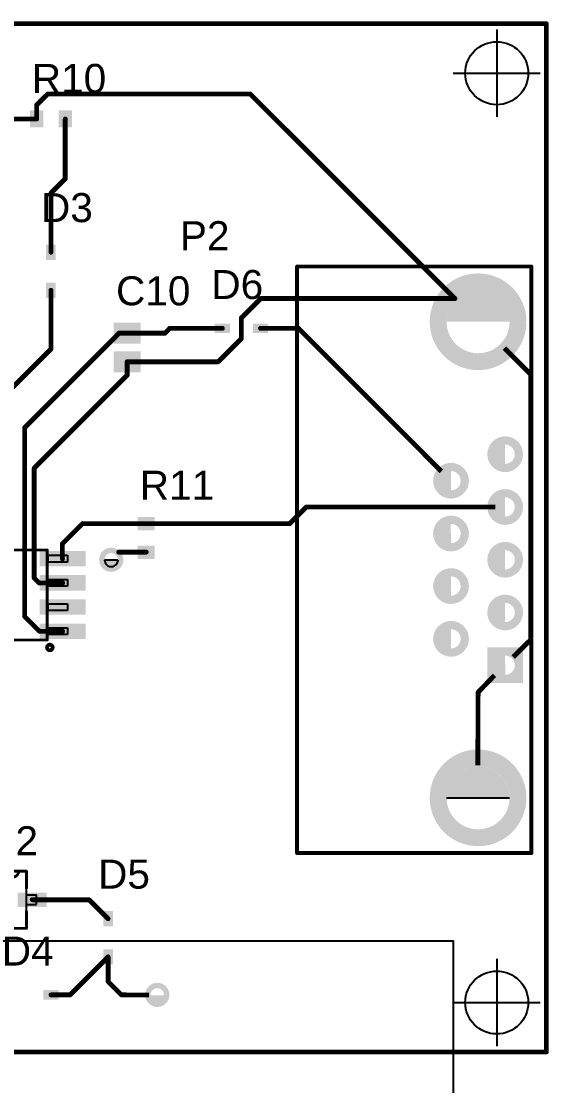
# Model space of a CAD drawing. Header units: millimetres. Extents: x -1 to 588, y 12 to 419.
# Drawn here: x 162 to 219.4, y 293.4 to 409.4 of the extents above; entities that cross this region are included whole.
import ezdxf

# ---------------------------------------------------------------- set-up
doc = ezdxf.new("R2010")
doc.units = ezdxf.units.MM
doc.header["$MEASUREMENT"] = 0
for name, color, linetype in [('BottomLayer', 5, 'Continuous'), ('Mechanical13', 56, 'Continuous'), ('MultiLayer', 9, 'Continuous'), ('TopLayer', 1, 'Continuous'), ('TopOverlay', 2, 'Continuous'), ('TopPaste', 8, 'Continuous'), ('TopSolder', 216, 'Continuous')]:
    doc.layers.add(name, color=color, linetype=linetype)
doc.styles.add('Arial', font='arial.ttf', dxfattribs={"height": 0.2})

# ---------------------------------------------------------------- blocks, each defined once
blk = doc.blocks.new('BS250FTA_29')
at = {"layer": 'TopLayer'}
for points in [[(-0.066, 0.049), (-0.014, 0.049), (-0.014, 0.027), (-0.066, 0.027)], [(0.014, 0.011), (0.066, 0.011), (0.066, -0.011), (0.014, -0.011)], [(-0.066, -0.027), (-0.014, -0.027), (-0.014, -0.049), (-0.066, -0.049)]]:
    blk.add_hatch(color=1, dxfattribs=at).paths.add_polyline_path(points)
at = {"layer": 'TopPaste'}
for points in [[(-0.066, 0.049), (-0.014, 0.049), (-0.014, 0.027), (-0.066, 0.027)], [(0.014, 0.011), (0.066, 0.011), (0.066, -0.011), (0.014, -0.011)], [(-0.066, -0.027), (-0.014, -0.027), (-0.014, -0.049), (-0.066, -0.049)]]:
    blk.add_hatch(color=8, dxfattribs=at).paths.add_polyline_path(points)
at = {"layer": 'TopSolder'}
for points in [[(-0.07, 0.053), (-0.01, 0.053), (-0.01, 0.023), (-0.07, 0.023)], [(0.01, 0.015), (0.07, 0.015), (0.07, -0.015), (0.01, -0.015)], [(-0.07, -0.023), (-0.01, -0.023), (-0.01, -0.053), (-0.07, -0.053)]]:
    blk.add_hatch(color=216, dxfattribs=at).paths.add_polyline_path(points)
at = {"layer": 'Mechanical13'}
for points in [[(-0.049, 0.028), (-0.049, 0.048)], [(-0.049, 0.048), (-0.028, 0.048)], [(-0.028, 0.048), (-0.028, 0.059)], [(-0.028, 0.059), (-0.012, 0.059)], [(-0.028, 0.028), (-0.028, 0.048)], [(-0.012, 0.059), (0.012, 0.059)], [(0.012, 0.059), (0.028, 0.059)], [(0.028, 0.01), (0.028, 0.059)], [(-0.049, 0.028), (-0.028, 0.028)], [(-0.028, -0.028), (-0.028, 0.028)], [(0.028, 0.01), (0.049, 0.01)], [(0.028, -0.01), (0.028, 0.01)], [(0.049, -0.01), (0.049, 0.01)], [(0.028, -0.01), (0.049, -0.01)], [(0.028, -0.059), (0.028, -0.01)], [(-0.049, -0.048), (-0.049, -0.028)], [(-0.049, -0.028), (-0.028, -0.028)], [(-0.028, -0.048), (-0.028, -0.028)], [(-0.049, -0.048), (-0.028, -0.048)], [(-0.028, -0.059), (-0.028, -0.048)], [(-0.028, -0.059), (0.028, -0.059)]]:
    blk.add_lwpolyline(points, dxfattribs=at)
for points in [[(-0.049, 0.048, 1), (-0.049, 0.048, 1)], [(-0.049, 0.048, 1), (-0.049, 0.048, 1)], [(-0.028, 0.059, 1), (-0.028, 0.059, 1)], [(-0.028, 0.059, 1), (-0.028, 0.059, 1)], [(-0.028, 0.048, 1), (-0.028, 0.048, 1)], [(-0.028, 0.048, 1), (-0.028, 0.048, 1)], [(-0.028, 0.048, 1), (-0.028, 0.048, 1)], [(-0.012, 0.059, 1), (-0.012, 0.059, 1)], [(-0.012, 0.059, 1), (-0.012, 0.059, 1)], [(-0.012, 0.059, 1), (-0.012, 0.059, 1)], [(0.012, 0.059, 1), (0.012, 0.059, 1)], [(0.012, 0.059, 1), (0.012, 0.059, 1)], [(0.012, 0.059, 1), (0.012, 0.059, 1)], [(0.028, 0.059, 1), (0.028, 0.059, 1)], [(0.028, 0.059, 1), (0.028, 0.059, 1)], [(-0.049, 0.028, 1), (-0.049, 0.028, 1)], [(-0.049, 0.028, 1), (-0.049, 0.028, 1)], [(-0.028, 0.028, 1), (-0.028, 0.028, 1)], [(-0.028, 0.028, 1), (-0.028, 0.028, 1)], [(-0.028, 0.028, 1), (-0.028, 0.028, 1)], [(0.028, 0.01, 1), (0.028, 0.01, 1)], [(0.028, 0.01, 1), (0.028, 0.01, 1)], [(0.028, 0.01, 1), (0.028, 0.01, 1)], [(0.049, 0.01, 1), (0.049, 0.01, 1)], [(0.049, 0.01, 1), (0.049, 0.01, 1)], [(0.028, -0.01, 1), (0.028, -0.01, 1)], [(0.028, -0.01, 1), (0.028, -0.01, 1)], [(0.028, -0.01, 1), (0.028, -0.01, 1)], [(0.049, -0.01, 1), (0.049, -0.01, 1)], [(0.049, -0.01, 1), (0.049, -0.01, 1)], [(-0.049, -0.028, 1), (-0.049, -0.028, 1)], [(-0.049, -0.028, 1), (-0.049, -0.028, 1)], [(-0.028, -0.028, 1), (-0.028, -0.028, 1)], [(-0.028, -0.028, 1), (-0.028, -0.028, 1)], [(-0.028, -0.028, 1), (-0.028, -0.028, 1)], [(-0.049, -0.048, 1), (-0.049, -0.048, 1)], [(-0.049, -0.048, 1), (-0.049, -0.048, 1)], [(-0.028, -0.048, 1), (-0.028, -0.048, 1)], [(-0.028, -0.048, 1), (-0.028, -0.048, 1)], [(-0.028, -0.048, 1), (-0.028, -0.048, 1)], [(-0.028, -0.059, 1), (-0.028, -0.059, 1)], [(-0.028, -0.059, 1), (-0.028, -0.059, 1)], [(0.028, -0.059, 1), (0.028, -0.059, 1)], [(0.028, -0.059, 1), (0.028, -0.059, 1)]]:
    blk.add_lwpolyline(points, format="xyb", close=True, dxfattribs=at)
blk.add_lwpolyline([(0.012, 0.059, -1), (-0.012, 0.059)], format="xyb", dxfattribs=at)
at = {"layer": 'TopOverlay', "const_width": 0.006}
for points in [[(-0.006, 0.059), (0.012, 0.059)], [(0.012, 0.059), (0.028, 0.059)], [(0.028, 0.024), (0.028, 0.059)], [(0.028, -0.059), (0.028, -0.024)], [(-0.006, -0.059), (0.028, -0.059)]]:
    blk.add_lwpolyline(points, dxfattribs=at)
at = {"layer": 'TopOverlay', "const_width": 0.003}
for points in [[(-0.0075, 0.059, 1), (-0.0045, 0.059, 1)], [(-0.0025, 0.047, 1), (0.0005, 0.047, 1)], [(0.0105, 0.059, 1), (0.0135, 0.059, 1)], [(0.0105, 0.059, 1), (0.0135, 0.059, 1)], [(0.0105, 0.059, 1), (0.0135, 0.059, 1)], [(0.0265, 0.059, 1), (0.0295, 0.059, 1)], [(0.0265, 0.059, 1), (0.0295, 0.059, 1)], [(0.0265, 0.024, 1), (0.0295, 0.024, 1)], [(0.0265, -0.024, 1), (0.0295, -0.024, 1)], [(-0.0075, -0.059, 1), (-0.0045, -0.059, 1)], [(0.0265, -0.059, 1), (0.0295, -0.059, 1)], [(0.0265, -0.059, 1), (0.0295, -0.059, 1)]]:
    blk.add_lwpolyline(points, format="xyb", close=True, dxfattribs=at)
at = {"layer": 'TopOverlay', "const_width": 0.006}
blk.add_lwpolyline([(0.012, 0.059, -0.440011), (-0.001, 0.047)], format="xyb", dxfattribs=at)
blk = doc.blocks.new('SO08_32')
at = {"layer": 'TopLayer'}
for points in [[(-0.087, 0.1465), (-0.063, 0.1465), (-0.063, 0.0595), (-0.087, 0.0595)], [(-0.037, 0.1465), (-0.013, 0.1465), (-0.013, 0.0595), (-0.037, 0.0595)], [(0.013, 0.1465), (0.037, 0.1465), (0.037, 0.0595), (0.013, 0.0595)], [(0.063, 0.1465), (0.087, 0.1465), (0.087, 0.0595), (0.063, 0.0595)], [(-0.087, -0.0595), (-0.063, -0.0595), (-0.063, -0.1465), (-0.087, -0.1465)], [(-0.037, -0.0595), (-0.013, -0.0595), (-0.013, -0.1465), (-0.037, -0.1465)], [(0.013, -0.0595), (0.037, -0.0595), (0.037, -0.1465), (0.013, -0.1465)], [(0.063, -0.0595), (0.087, -0.0595), (0.087, -0.1465), (0.063, -0.1465)]]:
    blk.add_hatch(color=1, dxfattribs=at).paths.add_polyline_path(points)
at = {"layer": 'TopPaste'}
for points in [[(-0.087, 0.1465), (-0.063, 0.1465), (-0.063, 0.0595), (-0.087, 0.0595)], [(-0.037, 0.1465), (-0.013, 0.1465), (-0.013, 0.0595), (-0.037, 0.0595)], [(0.013, 0.1465), (0.037, 0.1465), (0.037, 0.0595), (0.013, 0.0595)], [(0.063, 0.1465), (0.087, 0.1465), (0.087, 0.0595), (0.063, 0.0595)], [(-0.087, -0.0595), (-0.063, -0.0595), (-0.063, -0.1465), (-0.087, -0.1465)], [(-0.037, -0.0595), (-0.013, -0.0595), (-0.013, -0.1465), (-0.037, -0.1465)], [(0.013, -0.0595), (0.037, -0.0595), (0.037, -0.1465), (0.013, -0.1465)], [(0.063, -0.0595), (0.087, -0.0595), (0.087, -0.1465), (0.063, -0.1465)]]:
    blk.add_hatch(color=8, dxfattribs=at).paths.add_polyline_path(points)
at = {"layer": 'TopSolder'}
for points in [[(-0.091, 0.1505), (-0.059, 0.1505), (-0.059, 0.0555), (-0.091, 0.0555)], [(-0.041, 0.1505), (-0.009, 0.1505), (-0.009, 0.0555), (-0.041, 0.0555)], [(0.009, 0.1505), (0.041, 0.1505), (0.041, 0.0555), (0.009, 0.0555)], [(0.059, 0.1505), (0.091, 0.1505), (0.091, 0.0555), (0.059, 0.0555)], [(-0.091, -0.0555), (-0.059, -0.0555), (-0.059, -0.1505), (-0.091, -0.1505)], [(-0.041, -0.0555), (-0.009, -0.0555), (-0.009, -0.1505), (-0.041, -0.1505)], [(0.009, -0.0555), (0.041, -0.0555), (0.041, -0.1505), (0.009, -0.1505)], [(0.059, -0.0555), (0.091, -0.0555), (0.091, -0.1505), (0.059, -0.1505)]]:
    blk.add_hatch(color=216, dxfattribs=at).paths.add_polyline_path(points)
at = {"layer": 'Mechanical13'}
for p, q in [((-0.082, 0.073), (-0.082, 0.113)), ((-0.082, 0.113), (-0.068, 0.113)), ((-0.068, 0.113), (-0.068, 0.073)), ((-0.032, 0.073), (-0.032, 0.113)), ((-0.032, 0.113), (-0.018, 0.113)), ((-0.018, 0.113), (-0.018, 0.073)), ((0.018, 0.073), (0.018, 0.113)), ((0.018, 0.113), (0.032, 0.113)), ((0.032, 0.113), (0.032, 0.073)), ((0.068, 0.073), (0.068, 0.113)), ((0.068, 0.113), (0.082, 0.113)), ((0.082, 0.113), (0.082, 0.073)), ((-0.068, 0.073), (-0.082, 0.073)), ((-0.018, 0.073), (-0.032, 0.073)), ((0.032, 0.073), (0.018, 0.073)), ((0.082, 0.073), (0.068, 0.073)), ((-0.082, -0.113), (-0.082, -0.073)), ((-0.082, -0.073), (-0.068, -0.073)), ((-0.068, -0.073), (-0.068, -0.113)), ((-0.032, -0.113), (-0.032, -0.073)), ((-0.032, -0.073), (-0.018, -0.073)), ((-0.018, -0.073), (-0.018, -0.113)), ((0.018, -0.113), (0.018, -0.073)), ((0.018, -0.073), (0.032, -0.073)), ((0.032, -0.073), (0.032, -0.113)), ((0.068, -0.113), (0.068, -0.073)), ((0.068, -0.073), (0.082, -0.073)), ((0.082, -0.073), (0.082, -0.113)), ((-0.068, -0.113), (-0.082, -0.113)), ((-0.018, -0.113), (-0.032, -0.113)), ((0.032, -0.113), (0.018, -0.113)), ((0.082, -0.113), (0.068, -0.113))]:
    blk.add_line(p, q, dxfattribs=at)
at = {"layer": 'Mechanical13', "const_width": 0.006}
for points in [[(-0.093, 0.071), (0.093, 0.071)], [(-0.093, -0.071), (0.093, -0.071)]]:
    blk.add_lwpolyline(points, dxfattribs=at)
at = {"layer": 'Mechanical13', "const_width": 0.003}
for points in [[(-0.0945, 0.071, 1), (-0.0915, 0.071, 1)], [(0.0915, 0.071, 1), (0.0945, 0.071, 1)], [(-0.0945, -0.071, 1), (-0.0915, -0.071, 1)], [(0.0915, -0.071, 1), (0.0945, -0.071, 1)]]:
    blk.add_lwpolyline(points, format="xyb", close=True, dxfattribs=at)
at = {"layer": 'TopOverlay', "const_width": 0.006}
for points in [[(-0.093, 0.071), (-0.093, -0.071)], [(0.093, 0.071), (0.093, -0.071)]]:
    blk.add_lwpolyline(points, dxfattribs=at)
at = {"layer": 'TopOverlay'}
for points, const_width in [([(-0.0945, 0.071, 1), (-0.0915, 0.071, 1)], 0.003), ([(0.0915, 0.071, 1), (0.0945, 0.071, 1)], 0.003), ([(-0.1028, -0.0765, 1), (-0.1142, -0.0765, 1)], 0.008), ([(-0.1162, -0.0765, 1), (-0.1122, -0.0765, 1)], 0.004), ([(-0.1048, -0.0765, 1), (-0.1008, -0.0765, 1)], 0.004), ([(-0.0945, -0.071, 1), (-0.0915, -0.071, 1)], 0.003), ([(0.0915, -0.071, 1), (0.0945, -0.071, 1)], 0.003)]:
    blk.add_lwpolyline(points, format="xyb", close=True, dxfattribs=dict(at, const_width=const_width))

msp = doc.modelspace()

# ---------------------------------------------------------------- hatches: boundary and pattern name
for points in [[(208.32, 376.66), (211.75, 376.66), (215.17, 376.66, 1)], [(171.03, 350.71, 1), (172.5, 350.71)], [(208.31, 324.76), (211.74, 324.76), (215.16, 324.76, 1)], [(176.05, 303.24, 1), (177.53, 303.24)]]:
    msp.add_hatch(color=256).paths.add_polyline_path(points)
h = msp.add_hatch(color=256)
edge = h.paths.add_edge_path()
edge.add_arc((214.71, 362.19), 1.09, 91.9133, 268.983)
edge.add_line((214.69, 361.1), (214.67, 363.27))
h = msp.add_hatch(color=256)
edge = h.paths.add_edge_path()
edge.add_arc((208.82, 359.3), 1.09, 91.9133, 268.983)
edge.add_line((208.8, 358.21), (208.78, 360.38))
h = msp.add_hatch(color=256)
edge = h.paths.add_edge_path()
edge.add_arc((214.7, 356.44), 1.09, 91.9133, 268.983)
edge.add_line((214.68, 355.36), (214.66, 357.53))
h = msp.add_hatch(color=256)
edge = h.paths.add_edge_path()
edge.add_arc((208.8, 353.56), 1.09, 91.9133, 268.983)
edge.add_line((208.78, 352.47), (208.76, 354.64))
h = msp.add_hatch(color=256)
edge = h.paths.add_edge_path()
edge.add_arc((214.71, 350.67), 1.09, 91.9133, 268.983)
edge.add_line((214.69, 349.59), (214.67, 351.75))
h = msp.add_hatch(color=256)
edge = h.paths.add_edge_path()
edge.add_arc((208.82, 347.82), 1.09, 91.9133, 268.983)
edge.add_line((208.8, 346.74), (208.78, 348.91))
h = msp.add_hatch(color=256)
edge = h.paths.add_edge_path()
edge.add_arc((214.69, 344.92), 1.09, 91.9133, 268.983)
edge.add_line((214.67, 343.84), (214.66, 346.01))
h = msp.add_hatch(color=256)
edge = h.paths.add_edge_path()
edge.add_arc((208.82, 342.08), 1.09, 91.9133, 268.983)
edge.add_line((208.8, 341), (208.78, 343.17))
h = msp.add_hatch(color=256)
edge = h.paths.add_edge_path()
edge.add_arc((214.72, 339.2), 1.09, 91.9133, 268.983)
edge.add_line((214.7, 338.12), (214.68, 340.28))
at = {"layer": 'BottomLayer'}
h = msp.add_hatch(color=5, dxfattribs=at)
edge = h.paths.add_edge_path()
edge.add_arc((211.74, 376.65), 5.27, 0, 360)
edge = h.paths.add_edge_path(flags=17)
edge.add_arc((211.74, 376.65), 3.43, 0, 360)
h = msp.add_hatch(color=5, dxfattribs=at)
edge = h.paths.add_edge_path()
edge.add_arc((214.69, 362.21), 1.95, 0, 360)
edge = h.paths.add_edge_path(flags=17)
edge.add_arc((214.69, 362.21), 1.05, 0, 360)
h = msp.add_hatch(color=5, dxfattribs=at)
edge = h.paths.add_edge_path()
edge.add_arc((208.79, 359.32), 1.95, 0, 360)
edge = h.paths.add_edge_path(flags=17)
edge.add_arc((208.79, 359.32), 1.05, 0, 360)
h = msp.add_hatch(color=5, dxfattribs=at)
edge = h.paths.add_edge_path()
edge.add_arc((214.69, 356.46), 1.95, 0, 360)
edge = h.paths.add_edge_path(flags=17)
edge.add_arc((214.69, 356.46), 1.05, 0, 360)
h = msp.add_hatch(color=5, dxfattribs=at)
edge = h.paths.add_edge_path()
edge.add_arc((208.79, 353.57), 1.95, 0, 360)
edge = h.paths.add_edge_path(flags=17)
edge.add_arc((208.79, 353.57), 1.05, 0, 360)
h = msp.add_hatch(color=5, dxfattribs=at)
edge = h.paths.add_edge_path()
edge.add_arc((214.69, 350.71), 1.95, 0, 360)
edge = h.paths.add_edge_path(flags=17)
edge.add_arc((214.69, 350.71), 1.05, 0, 360)
h = msp.add_hatch(color=5, dxfattribs=at)
edge = h.paths.add_edge_path()
edge.add_arc((208.79, 347.84), 1.95, 0, 360)
edge = h.paths.add_edge_path(flags=17)
edge.add_arc((208.79, 347.84), 1.05, 0, 360)
h = msp.add_hatch(color=5, dxfattribs=at)
edge = h.paths.add_edge_path()
edge.add_arc((214.69, 344.96), 1.95, 0, 360)
edge = h.paths.add_edge_path(flags=17)
edge.add_arc((214.69, 344.96), 1.05, 0, 360)
h = msp.add_hatch(color=5, dxfattribs=at)
edge = h.paths.add_edge_path()
edge.add_arc((208.79, 342.09), 1.95, 0, 360)
edge = h.paths.add_edge_path(flags=17)
edge.add_arc((208.79, 342.09), 1.05, 0, 360)
h = msp.add_hatch(color=5, dxfattribs=at)
h.paths.add_polyline_path([(212.73, 337.26), (212.73, 341.16), (216.64, 341.16), (216.64, 337.26)])
edge = h.paths.add_edge_path(flags=16)
edge.add_arc((214.69, 339.21), 1.05, 0, 360)
h = msp.add_hatch(color=5, dxfattribs=at)
edge = h.paths.add_edge_path()
edge.add_arc((211.74, 324.76), 5.27, 0, 360)
edge = h.paths.add_edge_path(flags=17)
edge.add_arc((211.74, 324.76), 3.43, 0, 360)
at = {"layer": 'MultiLayer'}
h = msp.add_hatch(color=9, dxfattribs=at)
edge = h.paths.add_edge_path()
edge.add_arc((211.74, 376.65), 5.27, 0, 360)
edge = h.paths.add_edge_path(flags=17)
edge.add_arc((211.74, 376.65), 3.43, 0, 360)
h = msp.add_hatch(color=9, dxfattribs=at)
edge = h.paths.add_edge_path()
edge.add_arc((214.69, 362.21), 1.95, 0, 360)
edge = h.paths.add_edge_path(flags=17)
edge.add_arc((214.69, 362.21), 1.05, 0, 360)
h = msp.add_hatch(color=9, dxfattribs=at)
edge = h.paths.add_edge_path()
edge.add_arc((208.79, 359.32), 1.95, 0, 360)
edge = h.paths.add_edge_path(flags=17)
edge.add_arc((208.79, 359.32), 1.05, 0, 360)
h = msp.add_hatch(color=9, dxfattribs=at)
edge = h.paths.add_edge_path()
edge.add_arc((214.69, 356.46), 1.95, 0, 360)
edge = h.paths.add_edge_path(flags=17)
edge.add_arc((214.69, 356.46), 1.05, 0, 360)
h = msp.add_hatch(color=9, dxfattribs=at)
edge = h.paths.add_edge_path()
edge.add_arc((208.79, 353.57), 1.95, 0, 360)
edge = h.paths.add_edge_path(flags=17)
edge.add_arc((208.79, 353.57), 1.05, 0, 360)
h = msp.add_hatch(color=9, dxfattribs=at)
edge = h.paths.add_edge_path()
edge.add_arc((214.69, 350.71), 1.95, 0, 360)
edge = h.paths.add_edge_path(flags=17)
edge.add_arc((214.69, 350.71), 1.05, 0, 360)
h = msp.add_hatch(color=9, dxfattribs=at)
edge = h.paths.add_edge_path()
edge.add_arc((208.79, 347.84), 1.95, 0, 360)
edge = h.paths.add_edge_path(flags=17)
edge.add_arc((208.79, 347.84), 1.05, 0, 360)
h = msp.add_hatch(color=9, dxfattribs=at)
edge = h.paths.add_edge_path()
edge.add_arc((214.69, 344.96), 1.95, 0, 360)
edge = h.paths.add_edge_path(flags=17)
edge.add_arc((214.69, 344.96), 1.05, 0, 360)
h = msp.add_hatch(color=9, dxfattribs=at)
edge = h.paths.add_edge_path()
edge.add_arc((208.79, 342.09), 1.95, 0, 360)
edge = h.paths.add_edge_path(flags=17)
edge.add_arc((208.79, 342.09), 1.05, 0, 360)
h = msp.add_hatch(color=9, dxfattribs=at)
h.paths.add_polyline_path([(212.73, 337.26), (212.73, 341.16), (216.64, 341.16), (216.64, 337.26)])
edge = h.paths.add_edge_path(flags=16)
edge.add_arc((214.69, 339.21), 1.05, 0, 360)
h = msp.add_hatch(color=9, dxfattribs=at)
edge = h.paths.add_edge_path()
edge.add_arc((211.74, 324.76), 5.27, 0, 360)
edge = h.paths.add_edge_path(flags=17)
edge.add_arc((211.74, 324.76), 3.43, 0, 360)
at = {"layer": 'TopLayer'}
for points in [[(164.37, 399.69), (164.37, 397.83), (162.92, 397.83), (162.92, 399.69)], [(167.48, 399.69), (167.48, 397.83), (166.03, 397.83), (166.03, 399.69)], [(164.68, 383.4), (164.68, 385.06), (165.72, 385.06), (165.72, 383.4)], [(164.68, 379.25), (164.68, 380.91), (165.72, 380.91), (165.72, 379.25)], [(172.05, 376.55), (174.96, 376.55), (174.96, 374.27), (172.05, 374.27)], [(184.71, 375.41), (183.05, 375.41), (183.05, 376.45), (184.71, 376.45)], [(188.86, 375.41), (187.2, 375.41), (187.2, 376.45), (188.86, 376.45)], [(172.05, 373.44), (174.96, 373.44), (174.96, 371.15), (172.05, 371.15)], [(174.64, 355.38), (176.51, 355.38), (176.51, 353.92), (174.64, 353.92)], [(174.64, 352.26), (176.51, 352.26), (176.51, 350.81), (174.64, 350.81)], [(171.95, 312.41), (171.95, 310.75), (170.91, 310.75), (170.91, 312.41)], [(171.95, 308.26), (171.95, 306.6), (170.91, 306.6), (170.91, 308.26)], [(164.37, 303.8), (166.03, 303.8), (166.03, 302.76), (164.37, 302.76)]]:
    msp.add_hatch(color=1, dxfattribs=at).paths.add_polyline_path(points)
h = msp.add_hatch(color=1, dxfattribs=at)
edge = h.paths.add_edge_path()
edge.add_arc((211.74, 376.65), 5.27, 0, 360)
edge = h.paths.add_edge_path(flags=17)
edge.add_arc((211.74, 376.65), 3.43, 0, 360)
h = msp.add_hatch(color=1, dxfattribs=at)
edge = h.paths.add_edge_path()
edge.add_arc((214.69, 362.21), 1.95, 0, 360)
edge = h.paths.add_edge_path(flags=17)
edge.add_arc((214.69, 362.21), 1.05, 0, 360)
h = msp.add_hatch(color=1, dxfattribs=at)
edge = h.paths.add_edge_path()
edge.add_arc((208.79, 359.32), 1.95, 0, 360)
edge = h.paths.add_edge_path(flags=17)
edge.add_arc((208.79, 359.32), 1.05, 0, 360)
h = msp.add_hatch(color=1, dxfattribs=at)
edge = h.paths.add_edge_path()
edge.add_arc((214.69, 356.46), 1.95, 0, 360)
edge = h.paths.add_edge_path(flags=17)
edge.add_arc((214.69, 356.46), 1.05, 0, 360)
h = msp.add_hatch(color=1, dxfattribs=at)
edge = h.paths.add_edge_path()
edge.add_arc((208.79, 353.57), 1.95, 0, 360)
edge = h.paths.add_edge_path(flags=17)
edge.add_arc((208.79, 353.57), 1.05, 0, 360)
h = msp.add_hatch(color=1, dxfattribs=at)
edge = h.paths.add_edge_path()
edge.add_arc((171.77, 350.71), 1.32, 0, 360)
edge = h.paths.add_edge_path(flags=17)
edge.add_arc((171.77, 350.71), 0.738, 0, 360)
h = msp.add_hatch(color=1, dxfattribs=at)
edge = h.paths.add_edge_path()
edge.add_arc((214.69, 350.71), 1.95, 0, 360)
edge = h.paths.add_edge_path(flags=17)
edge.add_arc((214.69, 350.71), 1.05, 0, 360)
h = msp.add_hatch(color=1, dxfattribs=at)
edge = h.paths.add_edge_path()
edge.add_arc((208.79, 347.84), 1.95, 0, 360)
edge = h.paths.add_edge_path(flags=17)
edge.add_arc((208.79, 347.84), 1.05, 0, 360)
h = msp.add_hatch(color=1, dxfattribs=at)
edge = h.paths.add_edge_path()
edge.add_arc((214.69, 344.96), 1.95, 0, 360)
edge = h.paths.add_edge_path(flags=17)
edge.add_arc((214.69, 344.96), 1.05, 0, 360)
h = msp.add_hatch(color=1, dxfattribs=at)
edge = h.paths.add_edge_path()
edge.add_arc((208.79, 342.09), 1.95, 0, 360)
edge = h.paths.add_edge_path(flags=17)
edge.add_arc((208.79, 342.09), 1.05, 0, 360)
h = msp.add_hatch(color=1, dxfattribs=at)
h.paths.add_polyline_path([(212.73, 337.26), (212.73, 341.16), (216.64, 341.16), (216.64, 337.26)])
edge = h.paths.add_edge_path(flags=16)
edge.add_arc((214.69, 339.21), 1.05, 0, 360)
h = msp.add_hatch(color=1, dxfattribs=at)
edge = h.paths.add_edge_path()
edge.add_arc((211.74, 324.76), 5.27, 0, 360)
edge = h.paths.add_edge_path(flags=17)
edge.add_arc((211.74, 324.76), 3.43, 0, 360)
h = msp.add_hatch(color=1, dxfattribs=at)
edge = h.paths.add_edge_path()
edge.add_arc((176.79, 303.28), 1.32, 0, 360)
edge = h.paths.add_edge_path(flags=17)
edge.add_arc((176.79, 303.28), 0.738, 0, 360)

# ---------------------------------------------------------------- linework, layer by layer
for p, q in [((171.03, 350.71), (172.5, 350.71)), ((208.31, 324.76), (211.74, 324.76)), ((211.74, 324.76), (215.16, 324.76))]:
    msp.add_line(p, q)
msp.add_lwpolyline([(-0.98, 12.16), (-0.98, 309.16), (209.02, 309.16), (209.02, 12.16), (-0.98, 12.16)])
msp.add_arc((171.77, 350.7), 0.738, 179.2843, 0.7157)
at = {"layer": 'MultiLayer', "color": 18, "true_color": 0x000000}
for p, q in [((213.77, 408.49), (213.77, 398.99)), ((209.02, 403.74), (218.52, 403.74)), ((213.77, 307.2), (213.77, 297.7)), ((209.02, 302.45), (218.52, 302.45))]:
    msp.add_line(p, q, dxfattribs=at)
at = {"layer": 'MultiLayer', "color": 18, "true_color": 0x000000, "const_width": 0.527}
for points in [[(34.43, 409.14), (219.17, 409.14)], [(219.17, 297.05), (219.17, 409.14)], [(34.43, 297.05), (219.17, 297.05)]]:
    msp.add_lwpolyline(points, dxfattribs=at)
at = {"layer": 'MultiLayer', "color": 18, "true_color": 0x000000, "const_width": 0.264}
for points in [[(219.04, 409.14, 1), (219.3, 409.14, 1)], [(219.04, 409.14, 1), (219.3, 409.14, 1)], [(219.04, 297.05, 1), (219.3, 297.05, 1)]]:
    msp.add_lwpolyline(points, format="xyb", close=True, dxfattribs=at)
at = {"layer": 'MultiLayer', "const_width": 0.264}
msp.add_lwpolyline([(219.04, 297.05, 1), (219.3, 297.05, 1)], format="xyb", close=True, dxfattribs=at)
at = {"layer": 'MultiLayer'}
for centre in [(213.77, 403.74), (213.77, 302.45)]:
    msp.add_circle(centre, 3.43, dxfattribs=at)
at = {"layer": 'TopLayer', "const_width": 0.527}
for points in [[(163.64, 400.27), (164.86, 401.48)], [(164.86, 401.48), (186.91, 401.48)], [(186.91, 401.48), (209.21, 379.18)], [(163.64, 398.76), (163.64, 400.27)], [(158.45, 398.76), (163.64, 398.76)], [(166.76, 392.23), (166.76, 398.76)], [(165.2, 390.67), (166.76, 392.23)], [(165.2, 384.23), (165.2, 390.67)], [(165.2, 373.67), (165.2, 380.08)], [(185.95, 377.07), (188.06, 379.18)], [(188.06, 379.18), (209.21, 379.18)], [(185.95, 374.82), (185.95, 377.07)], [(177.63, 375.41), (178.14, 375.93)], [(178.14, 375.93), (183.88, 375.93)], [(188.03, 375.93), (192.18, 375.93)], [(192.18, 375.93), (207.74, 360.35)], [(162.33, 365.1), (172.63, 375.41)], [(172.63, 375.41), (173.5, 375.41)], [(173.5, 375.41), (177.63, 375.41)], [(183.42, 372.29), (185.95, 374.82)], [(151.61, 360.08), (165.2, 373.67)], [(214.61, 373.78), (217.48, 370.91)], [(173.5, 370.82), (173.5, 372.29)], [(173.5, 372.29), (183.42, 372.29)], [(173.5, 372.29), (173.5, 372.29)], [(163.38, 360.69), (173.5, 370.82)], [(217.48, 342), (217.48, 370.91)], [(162.33, 344.54), (162.33, 365.1)], [(163.38, 348.71), (163.38, 360.69)], [(191.22, 354.65), (193.03, 356.46)], [(193.03, 356.46), (213.63, 356.46)], [(166.44, 352.44), (168.65, 354.65)], [(168.65, 354.65), (175.58, 354.65)], [(175.58, 354.65), (191.22, 354.65)], [(166.44, 350.82), (166.44, 352.44)], [(172.59, 351.54), (175.58, 351.54)], [(166.44, 350.82), (166.48, 350.82)], [(163.38, 348.71), (163.91, 348.18)], [(163.91, 348.18), (166.48, 348.18)], [(162.33, 344.54), (163.96, 342.91)], [(163.96, 342.91), (166.48, 342.91)], [(215.57, 340.11), (217.48, 342)], [(211.74, 336.26), (213.52, 338.11)], [(211.71, 328.3), (211.74, 336.26)], [(163.16, 313.65), (169.35, 313.65)], [(169.35, 313.65), (171.43, 311.58)], [(167.28, 303.28), (171.43, 307.43)], [(171.43, 304.72), (171.43, 307.43)], [(171.43, 304.72), (172.87, 303.28)], [(165.2, 303.28), (167.28, 303.28)], [(172.87, 303.28), (175.88, 303.27)]]:
    msp.add_lwpolyline(points, dxfattribs=at)
at = {"layer": 'TopLayer', "const_width": 0.264}
for points in [[(164.72, 401.48, 1), (164.99, 401.48, 1)], [(164.72, 401.48, 1), (164.99, 401.48, 1)], [(186.78, 401.48, 1), (187.04, 401.48, 1)], [(186.78, 401.48, 1), (187.04, 401.48, 1)], [(163.51, 400.27, 1), (163.78, 400.27, 1)], [(163.51, 400.27, 1), (163.78, 400.27, 1)], [(163.51, 398.76, 1), (163.78, 398.76, 1)], [(163.51, 398.76, 1), (163.78, 398.76, 1)], [(166.63, 398.76, 1), (166.89, 398.76, 1)], [(166.63, 392.23, 1), (166.89, 392.23, 1)], [(166.63, 392.23, 1), (166.89, 392.23, 1)], [(165.07, 390.67, 1), (165.33, 390.67, 1)], [(165.07, 390.67, 1), (165.33, 390.67, 1)], [(165.07, 384.23, 1), (165.33, 384.23, 1)], [(165.07, 380.08, 1), (165.33, 380.08, 1)], [(187.92, 379.18, 1), (188.19, 379.18, 1)], [(187.92, 379.18, 1), (188.19, 379.18, 1)], [(209.08, 379.18, 1), (209.34, 379.18, 1)], [(209.08, 379.18, 1), (209.34, 379.18, 1)], [(209.08, 379.18, 1), (209.34, 379.18, 1)], [(185.82, 377.07, 1), (186.08, 377.07, 1)], [(185.82, 377.07, 1), (186.08, 377.07, 1)], [(178.01, 375.93, 1), (178.28, 375.93, 1)], [(178.01, 375.93, 1), (178.28, 375.93, 1)], [(183.75, 375.93, 1), (184.01, 375.93, 1)], [(187.9, 375.93, 1), (188.17, 375.93, 1)], [(192.05, 375.93, 1), (192.32, 375.93, 1)], [(192.05, 375.93, 1), (192.32, 375.93, 1)], [(172.5, 375.41, 1), (172.76, 375.41, 1)], [(172.5, 375.41, 1), (172.76, 375.41, 1)], [(173.37, 375.41, 1), (173.64, 375.41, 1)], [(173.37, 375.41, 1), (173.64, 375.41, 1)], [(177.49, 375.41, 1), (177.76, 375.41, 1)], [(177.49, 375.41, 1), (177.76, 375.41, 1)], [(185.82, 374.82, 1), (186.08, 374.82, 1)], [(185.82, 374.82, 1), (186.08, 374.82, 1)], [(165.07, 373.67, 1), (165.33, 373.67, 1)], [(165.07, 373.67, 1), (165.33, 373.67, 1)], [(173.37, 372.29, 1), (173.64, 372.29, 1)], [(173.37, 372.29, 1), (173.64, 372.29, 1)], [(173.37, 372.29, 1), (173.64, 372.29, 1)], [(173.37, 372.29, 1), (173.64, 372.29, 1)], [(183.29, 372.29, 1), (183.55, 372.29, 1)], [(183.29, 372.29, 1), (183.55, 372.29, 1)], [(173.37, 370.82, 1), (173.64, 370.82, 1)], [(173.37, 370.82, 1), (173.64, 370.82, 1)], [(217.34, 370.91, 1), (217.61, 370.91, 1)], [(217.34, 370.91, 1), (217.61, 370.91, 1)], [(162.2, 365.1, 1), (162.46, 365.1, 1)], [(162.2, 365.1, 1), (162.46, 365.1, 1)], [(163.25, 360.69, 1), (163.51, 360.69, 1)], [(163.25, 360.69, 1), (163.51, 360.69, 1)], [(192.89, 356.46, 1), (193.16, 356.46, 1)], [(192.89, 356.46, 1), (193.16, 356.46, 1)], [(168.52, 354.65, 1), (168.79, 354.65, 1)], [(168.52, 354.65, 1), (168.79, 354.65, 1)], [(175.45, 354.65, 1), (175.71, 354.65, 1)], [(175.45, 354.65, 1), (175.71, 354.65, 1)], [(191.09, 354.65, 1), (191.35, 354.65, 1)], [(191.09, 354.65, 1), (191.35, 354.65, 1)], [(166.31, 352.44, 1), (166.57, 352.44, 1)], [(166.31, 352.44, 1), (166.57, 352.44, 1)], [(172.46, 351.54, 1), (172.72, 351.54, 1)], [(172.46, 351.54, 1), (172.72, 351.54, 1)], [(175.45, 351.54, 1), (175.71, 351.54, 1)], [(166.31, 350.82, 1), (166.57, 350.82, 1)], [(166.31, 350.82, 1), (166.57, 350.82, 1)], [(166.35, 350.82, 1), (166.61, 350.82, 1)], [(163.25, 348.71, 1), (163.51, 348.71, 1)], [(163.25, 348.71, 1), (163.51, 348.71, 1)], [(163.78, 348.18, 1), (164.04, 348.18, 1)], [(163.78, 348.18, 1), (164.04, 348.18, 1)], [(166.35, 348.18, 1), (166.61, 348.18, 1)], [(162.2, 344.54, 1), (162.46, 344.54, 1)], [(162.2, 344.54, 1), (162.46, 344.54, 1)], [(163.83, 342.91, 1), (164.09, 342.91, 1)], [(163.83, 342.91, 1), (164.09, 342.91, 1)], [(166.35, 342.91, 1), (166.61, 342.91, 1)], [(217.34, 342, 1), (217.61, 342, 1)], [(217.34, 342, 1), (217.61, 342, 1)], [(211.61, 336.26, 1), (211.87, 336.26, 1)], [(211.61, 336.26, 1), (211.87, 336.26, 1)], [(163.03, 313.65, 1), (163.29, 313.65, 1)], [(169.22, 313.65, 1), (169.48, 313.65, 1)], [(169.22, 313.65, 1), (169.48, 313.65, 1)], [(171.3, 311.58, 1), (171.56, 311.58, 1)], [(171.3, 307.43, 1), (171.56, 307.43, 1)], [(171.3, 307.43, 1), (171.56, 307.43, 1)], [(171.3, 304.72, 1), (171.56, 304.72, 1)], [(171.3, 304.72, 1), (171.56, 304.72, 1)], [(165.07, 303.28, 1), (165.33, 303.28, 1)], [(167.14, 303.28, 1), (167.41, 303.28, 1)], [(167.14, 303.28, 1), (167.41, 303.28, 1)], [(172.74, 303.28, 1), (173, 303.28, 1)], [(172.74, 303.28, 1), (173, 303.28, 1)]]:
    msp.add_lwpolyline(points, format="xyb", close=True, dxfattribs=at)
at = {"layer": 'TopLayer'}
for centre in [(213.77, 403.74), (213.77, 302.45)]:
    msp.add_circle(centre, 3.43, dxfattribs=at)
at = {"layer": 'TopOverlay', "const_width": 0.422}
for points in [[(192.02, 382.67), (217.55, 382.67)], [(192.02, 318.74), (192.02, 382.67)], [(217.55, 318.74), (217.55, 382.67)], [(192.02, 318.74), (217.55, 318.74)]]:
    msp.add_lwpolyline(points, dxfattribs=at)
at = {"layer": 'TopOverlay', "const_width": 0.211}
for points in [[(192.02, 382.57, 1), (192.02, 382.78, 1)], [(192.02, 382.57, 1), (192.02, 382.78, 1)], [(217.55, 382.57, 1), (217.55, 382.78, 1)], [(217.55, 382.57, 1), (217.55, 382.78, 1)], [(192.02, 318.63, 1), (192.02, 318.85, 1)], [(192.02, 318.63, 1), (192.02, 318.85, 1)], [(217.55, 318.63, 1), (217.55, 318.85, 1)], [(217.55, 318.63, 1), (217.55, 318.85, 1)]]:
    msp.add_lwpolyline(points, format="xyb", close=True, dxfattribs=at)

# ---------------------------------------------------------------- block references
at = {"xscale": 52.72313727283954, "yscale": 52.72313727283954, "zscale": 52.72313727283954, "rotation": 90}
msp.add_blockref('SO08_32', (161.05, 346.87), dxfattribs=at)
at = {"xscale": 52.72313727283954, "yscale": 52.72313727283954, "zscale": 52.72313727283954}
msp.add_blockref('BS250FTA_29', (161.05, 313.65), dxfattribs=at)

# ---------------------------------------------------------------- texts
at = {"layer": 'TopOverlay', "style": 'Arial'}
for s, p in [('R10', (163.12, 401.59)), ('D3', (164.12, 387.51)), ('P2', (179.25, 384.45)), ('D6', (182.68, 379.13)), ('C10', (172.29, 378.44)), ('R11', (174.88, 357.25)), ('Q2', (157.9, 318.5)), ('D5', (170.34, 314.86)), ('D4', (159.85, 306.48))]:
    msp.add_text(s, height=3.163, dxfattribs=at).set_placement(p)

doc.saveas('drawing.dxf')
